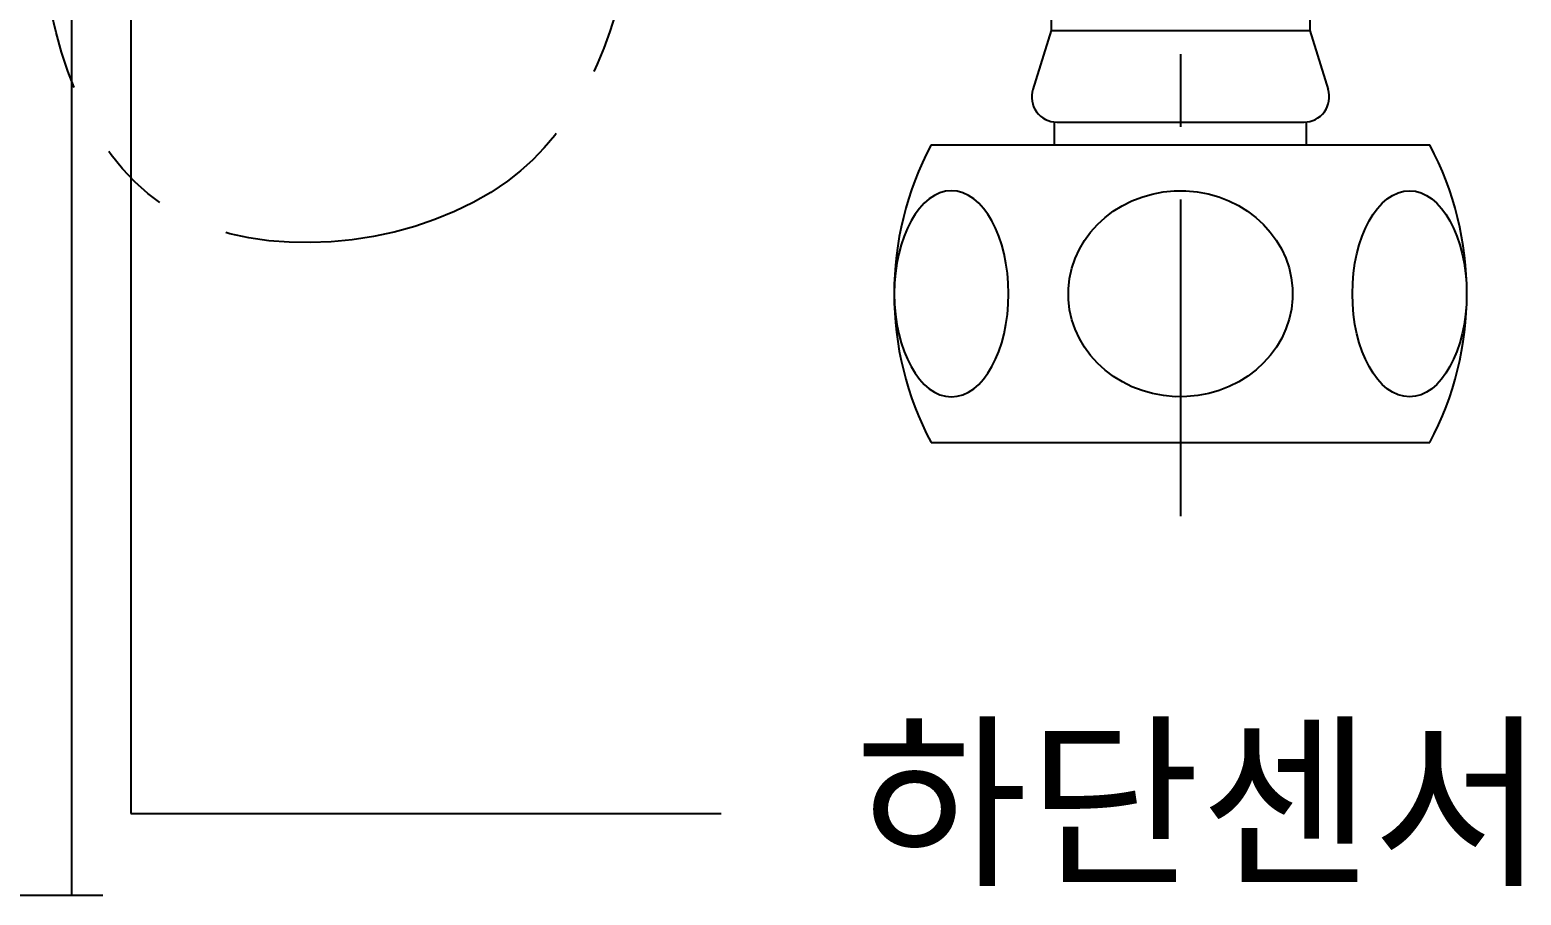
# Model space of a CAD drawing. Header units: millimetres. Extents: x 4900 to 5740, y 840 to 1434.
# Drawn here: x 5035.7 to 5100.8, y 980.6 to 1018.4 of the extents above; entities that cross this region are included whole.
import ezdxf

# ---------------------------------------------------------------- set-up
doc = ezdxf.new("R2010")
doc.units = ezdxf.units.MM
doc.linetypes.add('CENTERX2', pattern=[101.6, 63.5, -12.7, 12.7, -12.7])
for name, color, linetype in [('CENTER', 1, 'CENTERX2'), ('DIM', 3, 'Continuous'), ('TEXT', 2, 'Continuous')]:
    doc.layers.add(name, color=color, linetype=linetype)
doc.styles.get("Standard").update_dxf_attribs({"font": 'arial.ttf'})
doc.dimstyles.new('사본 ISO-25', dxfattribs={"dimtxt": 7, "dimasz": 7, "dimexe": 2.1, "dimexo": 2.1, "dimgap": 2, "dimtad": 1, "dimtih": 1, "dimtoh": 1, "dimdec": 1, "dimdsep": 46, "dimtxsty": 'Standard', "dimcen": 0, "dimclrd": 3, "dimclre": 3, "dimclrt": 4, "dimazin": 2, "dimtp": 0.1, "dimtm": 0.1, "dimtfac": 0.714286, "dimtdec": 1, "dimtmove": 0, "dimatfit": 3, "dimfxl": 1, "dimarcsym": 0})

msp = doc.modelspace()

# ---------------------------------------------------------------- linework, layer by layer
for p, q in [((5037.535, 1004.657), (5037.535, 1069.631)), ((5080.311, 1020.898, 0), (5080.311, 1018.398, 0)), ((5091.611, 1020.898, 0), (5091.611, 1018.398, 0)), ((5080.311, 1018.398, 0), (5079.51, 1015.824, 0)), ((5080.311, 1018.398, 0), (5091.611, 1018.398, 0)), ((5091.611, 1018.398, 0), (5092.411, 1015.824, 0)), ((5037.535, 980.631), (5037.535, 1016.154)), ((5080.461, 1013.398, 0), (5080.461, 1014.402, 0)), ((5080.561, 1014.398, 0), (5091.361, 1014.398, 0)), ((5091.461, 1013.398, 0), (5091.461, 1014.402, 0)), ((5075.068, 1013.398, 0), (5096.853, 1013.398, 0)), ((5075.068, 1000.398, 0), (5088.461, 1000.398, 0)), ((5088.461, 1000.398, 0), (5096.853, 1000.398, 0)), ((5032.585, 980.631), (5038.885, 980.631))]:
    msp.add_line(p, q)
for centre, radius, start, end in [((5080.561, 1015.498, 0), 1.1, 162.72293, 270), ((5091.361, 1015.498, 0), 1.1, 270, 17.27707), ((5087.327, 1006.898, 0), 13.875, 152.06515, 207.93485), ((5084.595, 1006.898, 0), 13.875, 332.06515, 27.93485)]:
    msp.add_arc(centre, radius, start, end)
at = {"extrusion": (0, 0, -1)}
msp.add_ellipse((5075.956, 1006.898, 0), major_axis=(0, -4.5), ratio=0.554466, dxfattribs=at)
msp.add_ellipse((5085.961, 1006.898, 0), major_axis=(-4.899, 0), ratio=0.918558, start_param=-1.522557, end_param=4.758585, dxfattribs=at)
msp.add_ellipse((5095.966, 1006.898, 0), major_axis=(0, -4.5), ratio=0.554466)
at = {"layer": 'CENTER', "ltscale": 0.25}
msp.add_line((5085.961, 1036.417, 0), (5085.961, 997.192, 0), dxfattribs=at)
msp.add_spline([(5085.961, 1036.417, 0), (5081.154, 1052.983, 0), (5069.175, 1056.157, 0), (5056.563, 1011.824, 0), (5042.87, 1010.053, 0), (5035.735, 1037.076), (5035.735, 1047.631)], degree=3, dxfattribs=at)

# ---------------------------------------------------------------- texts
at = {"layer": 'TEXT', "insert": (5071.757, 987.676), "char_height": 6, "attachment_point": 1}
msp.add_mtext_dynamic_manual_height_columns('{\\fGulim|b0|i0|c129|p50;하단센서}', width=38.09047, gutter_width=17.5, heights=[0], dxfattribs=at)

# ---------------------------------------------------------------- leaders
at = {"layer": 'DIM'}
msp.add_leader([(5040.104, 1100.153), (5040.104, 984.197), (5065.9, 984.197)], dimstyle='사본 ISO-25', override={"dimasz": 4, "dimgap": 2, "dimtad": 0, "dimldrblk": 'Dot'}, dxfattribs=at)

doc.saveas('drawing.dxf')
